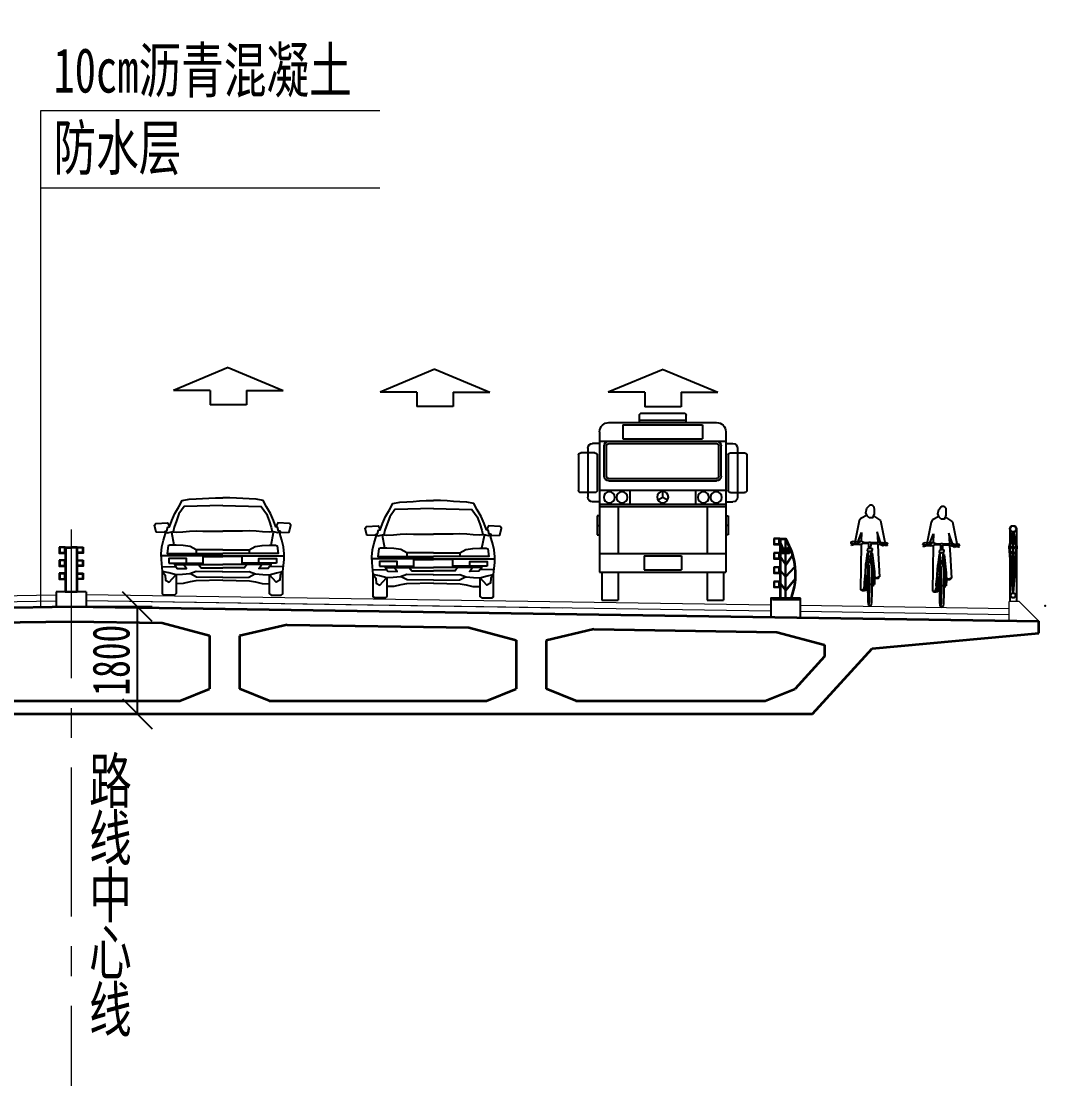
# Model space of a CAD drawing. Extents: x -2611510 to 954358, y -247163 to 181535.
# Drawn here: x 814078 to 831416, y -176834 to -158956 of the extents above; entities that cross this region are included whole.
import ezdxf

# ---------------------------------------------------------------- set-up
doc = ezdxf.new("R2010")
doc.units = 0
doc.linetypes.add('ACAD_ISO08W100', pattern=[36, 24, -3, 6, -3])
doc.linetypes.add('CENTER', pattern=[2, 1.25, -0.25, 0.25, -0.25])
doc.layers.get('Defpoints').update_dxf_attribs({"color": 8})
for name, color, linetype in [('Dim', 4, 'Continuous'), ('HZ', 2, 'Continuous'), ('ZD结构物', 60, 'Continuous'), ('汽车', 150, 'Continuous'), ('车', 4, 'Continuous'), ('轮廓', 2, 'Continuous')]:
    doc.layers.add(name, color=color, linetype=linetype)
for name, color, linetype, lineweight in [('中心线', 2, 'CENTER', 15), ('文字', 7, 'Continuous', 15), ('标注', 3, 'Continuous', 18), ('结构轮廓', 1, 'Continuous', 35)]:
    doc.layers.add(name, color=color, linetype=linetype, lineweight=lineweight)
doc.styles.add('fs', font='仿宋_GB2312.TTF', dxfattribs={"width": 0.7})
doc.styles.get("Standard").update_dxf_attribs({"font": '仿宋_GB2312.TTF', "width": 0.7})
doc.dimstyles.new('250', dxfattribs={"dimscale": 250, "dimtxt": 2.5, "dimasz": 2, "dimexe": 1, "dimexo": 1, "dimgap": 0, "dimtad": 0, "dimdec": 0, "dimrnd": 0.1, "dimzin": 12, "dimdsep": 46, "dimtxsty": 'Standard', "dimblk": 'OBLIQUE', "dimcen": -1, "dimclrd": 4, "dimclre": 256, "dimclrt": 4, "dimadec": 4, "dimazin": 0, "dimtp": 2, "dimtm": 3, "dimtfac": 0.5, "dimtdec": 0, "dimtmove": 2, "dimatfit": 3, "dimldrblk": 'OBLIQUE', "dimfxl": 5, "dimfxlon": 1, "dimtvp": 0.7, "dimtolj": 1, "dimtzin": 12, "dimarcsym": 0})
doc.dimstyles.new('250-1', dxfattribs={"dimscale": 250, "dimtxt": 2.5, "dimasz": 2, "dimexe": 1, "dimexo": 1, "dimgap": 0, "dimtad": 0, "dimdec": 0, "dimlfac": 0.1, "dimrnd": 0.1, "dimzin": 12, "dimdsep": 46, "dimtxsty": 'Standard', "dimblk": 'OBLIQUE', "dimcen": -1, "dimclrd": 4, "dimclre": 256, "dimclrt": 4, "dimadec": 4, "dimazin": 0, "dimtp": 2, "dimtm": 3, "dimtfac": 0.5, "dimtdec": 0, "dimtmove": 2, "dimatfit": 3, "dimldrblk": 'OBLIQUE', "dimfxl": 5, "dimfxlon": 1, "dimtvp": 0.7, "dimtolj": 1, "dimtzin": 12, "dimarcsym": 0})

# ---------------------------------------------------------------- blocks, each defined once
blk = doc.blocks.new('A$C1F375032')
at = {"layer": '车', "ltscale": 1000}
for p, q in [((-0.838, 1.048), (-0.838, 1.716)), ((-0.838, 1.716), (0.838, 1.716)), ((0.838, 1.048), (0.838, 1.716)), ((0, 0), (-2.524, 1.048)), ((-0.838, 1.048), (-2.524, 1.048)), ((0, 0), (2.524, 1.048)), ((0.838, 1.048), (2.524, 1.048))]:
    blk.add_line(p, q, dxfattribs=at)
blk = doc.blocks.new('_Oblique')
at = {"color": 0, "linetype": 'ByBlock', "lineweight": -2}
blk.add_line((-0.5, -0.5), (0.5, 0.5), dxfattribs=at)
blk = doc.blocks.new('*D69')
at = {"layer": 'Defpoints', "color": 0, "transparency": 16777216}
for p in [(814922, -168787), (814916, -170587), (816026, -170587)]:
    blk.add_point(p, dxfattribs=at)
at = {"layer": 'Dim', "lineweight": -2, "transparency": 16777216}
for p, q in [((815172, -168787), (816276, -168787)), ((815166, -170587), (816276, -170587))]:
    blk.add_line(p, q, dxfattribs=at)
at = {"layer": 'Dim', "color": 4, "lineweight": -2, "transparency": 16777216}
blk.add_line((816026, -168787), (816026, -170587), dxfattribs=at)
at = {"layer": 'Dim', "color": 4, "lineweight": -2, "transparency": 16777216, "xscale": 500, "yscale": 500, "zscale": 500}
for p, rotation in [((816026, -168787), 90), ((816026, -170587), 270)]:
    blk.add_blockref('_Oblique', p, dxfattribs=dict(at, rotation=rotation))
at = {"layer": 'Dim', "color": 4, "transparency": 16777216, "insert": (815589, -169687), "char_height": 625, "attachment_point": 5, "rotation": 90}
blk.add_mtext('\\A1;1800', dxfattribs=at)
blk = doc.blocks.new('CAMRY-F')
at = {"color": 150}
for p, q in [((-0.718, 0.751), (-0.754, 0.941)), ((0.747, 0.751), (0.783, 0.941))]:
    blk.add_line(p, q, dxfattribs=at)
for points in [[(0.015, 0.347), (-0.386, 0.352), (-0.482, 0.317), (-0.591, 0.308), (-0.687, 0.304), (-0.797, 0.33), (-0.893, 0.352), (-0.91, 0.531), (-0.914, 0.618), (-0.901, 0.723), (-0.879, 0.827), (-0.849, 0.924), (-0.858, 0.941), (-0.988, 0.945), (-1.015, 1.05), (-0.993, 1.076), (-0.818, 1.085), (-0.788, 1.024), (-0.753, 1.12), (-0.705, 1.225), (-0.648, 1.325), (-0.596, 1.421), (-0.491, 1.443), (-0.386, 1.447), (-0.29, 1.452), (-0.194, 1.46), (-0.094, 1.465), (0.014, 1.465)], [(0.013, 0.347), (0.415, 0.352), (0.511, 0.317), (0.62, 0.308), (0.716, 0.304), (0.825, 0.33), (0.921, 0.352), (0.939, 0.531), (0.943, 0.618), (0.93, 0.723), (0.908, 0.827), (0.878, 0.924), (0.886, 0.941), (1.017, 0.945), (1.043, 1.05), (1.021, 1.076), (0.847, 1.085), (0.817, 1.024), (0.782, 1.12), (0.734, 1.225), (0.677, 1.325), (0.624, 1.421), (0.52, 1.443), (0.415, 1.447), (0.319, 1.452), (0.223, 1.46), (0.123, 1.465), (0.014, 1.465)], [(0.014, 1.349), (-0.568, 1.331), (-0.644, 1.221), (-0.684, 1.117), (-0.716, 1.021), (-0.731, 0.951), (-0.688, 0.944), (-0.588, 0.951), (-0.489, 0.959), (-0.385, 0.964), (-0.284, 0.961), (0.014, 0.961)], [(0.014, 1.349), (0.596, 1.331), (0.673, 1.221), (0.712, 1.117), (0.745, 1.021), (0.759, 0.951), (0.717, 0.944), (0.616, 0.951), (0.517, 0.959), (0.414, 0.964), (0.313, 0.961), (0.014, 0.961)], [(-0.859, 0.939), (-0.859, 0.956), (-0.827, 0.964), (-0.812, 1.021), (-0.788, 1.024)], [(0.888, 0.939), (0.888, 0.956), (0.856, 0.964), (0.841, 1.021), (0.817, 1.024)], [(-0.859, 0.939), (-0.817, 0.936), (-0.775, 0.944), (-0.731, 0.954)], [(0.888, 0.939), (0.846, 0.936), (0.804, 0.944), (0.759, 0.954)], [(-0.386, 0.679), (-0.476, 0.727), (-0.583, 0.744), (-0.686, 0.749), (-0.783, 0.749), (-0.808, 0.739), (-0.824, 0.624), (-0.386, 0.624)], [(0.014, 0.679), (-0.386, 0.679), (-0.386, 0.624), (0.014, 0.624)], [(0.014, 0.679), (0.415, 0.679), (0.415, 0.624), (0.014, 0.624)], [(0.415, 0.679), (0.505, 0.727), (0.612, 0.744), (0.715, 0.749), (0.812, 0.749), (0.837, 0.739), (0.852, 0.624), (0.414, 0.624)], [(0.014, 0.589), (-0.911, 0.589)], [(-0.533, 0.479), (-0.279, 0.479), (-0.279, 0.579), (0.014, 0.579)], [(0.014, 0.589), (0.94, 0.589)], [(0.562, 0.479), (0.307, 0.479), (0.307, 0.579), (0.014, 0.579)], [(-0.899, 0.422), (-0.692, 0.426), (-0.714, 0.456), (0.014, 0.456)], [(-0.687, 0.304), (-0.687, 0.02), (-0.714, -0.002), (-0.866, -0.002), (-0.893, 0.016), (-0.893, 0.352)], [(-0.893, 0.352), (-0.853, 0.299), (-0.849, 0.221), (-0.792, 0.19), (-0.692, 0.304)], [(-0.692, 0.426), (-0.671, 0.4), (-0.53, 0.399), (-0.576, 0.456)], [(-0.35, 0.456), (-0.312, 0.409), (0.014, 0.409)], [(0.378, 0.456), (0.341, 0.409), (0.014, 0.409)], [(0.928, 0.422), (0.72, 0.426), (0.742, 0.456), (0.014, 0.456)], [(0.72, 0.426), (0.7, 0.4), (0.559, 0.399), (0.605, 0.456)], [(0.716, 0.304), (0.716, 0.02), (0.742, -0.002), (0.895, -0.002), (0.921, 0.016), (0.921, 0.352)], [(0.921, 0.352), (0.882, 0.299), (0.878, 0.221), (0.821, 0.19), (0.72, 0.304)], [(0.014, 0.222), (-0.39, 0.212), (-0.478, 0.195), (-0.583, 0.173), (-0.687, 0.169)], [(0.014, 0.264), (-0.382, 0.269), (-0.469, 0.317)], [(0.014, 0.264), (0.411, 0.269), (0.498, 0.317)], [(0.014, 0.222), (0.419, 0.212), (0.507, 0.195), (0.612, 0.173), (0.716, 0.169)]]:
    blk.add_lwpolyline(points, dxfattribs=at)
for points in [[(-0.796, 0.479), (-0.533, 0.479), (-0.533, 0.547), (-0.796, 0.547)], [(0.825, 0.479), (0.562, 0.479), (0.562, 0.547), (0.825, 0.547)]]:
    blk.add_lwpolyline(points, close=True, dxfattribs=at)
blk = doc.blocks.new('34')
at = {"layer": 'HZ', "color": 7}
for p, q in [((1702.911, 35.441), (1702.911, 35.833)), ((1705.397, 35.964), (1703.042, 35.964)), ((1705.528, 35.441), (1705.528, 35.833)), ((1707.229, 35.441), (1701.209, 35.441)), ((1706.444, 35.31), (1701.995, 35.31)), ((1701.995, 35.31), (1701.995, 34.525)), ((1705.528, 35.572), (1702.911, 35.572)), ((1706.444, 35.31), (1706.444, 34.525)), ((1700.686, 34.917), (1700.686, 27.065)), ((1707.753, 34.917), (1707.753, 27.065)), ((1700.032, 34.001), (1700.032, 31.253)), ((1700.686, 34.263), (1700.293, 34.263)), ((1707.753, 34.394), (1700.686, 34.394)), ((1700.948, 32.431), (1700.948, 34.132)), ((1701.079, 32.431), (1701.079, 34.132)), ((1707.229, 34.263), (1701.209, 34.263)), ((1706.444, 34.525), (1701.995, 34.525)), ((1707.36, 32.431), (1707.36, 34.132)), ((1707.491, 32.431), (1707.491, 34.132)), ((1707.753, 34.263), (1708.145, 34.263)), ((1708.407, 34.001), (1708.407, 31.253)), ((1699.508, 33.609), (1699.508, 31.657)), ((1700.424, 33.739), (1699.639, 33.739)), ((1700.555, 33.609), (1700.555, 31.646)), ((1707.884, 33.609), (1707.884, 31.646)), ((1708.015, 33.739), (1708.8, 33.739)), ((1708.931, 33.609), (1708.931, 31.657)), ((1707.229, 32.3), (1701.209, 32.3)), ((1707.753, 31.646), (1700.686, 31.646)), ((1707.229, 32.169), (1701.209, 32.169)), ((1702.387, 31.646), (1702.387, 30.86)), ((1706.052, 31.646), (1706.052, 30.86)), ((1700.424, 31.515), (1699.639, 31.515)), ((1700.686, 30.991), (1700.293, 30.991)), ((1704.219, 31.262), (1703.945, 31.104)), ((1704.219, 31.262), (1704.219, 31.578)), ((1704.494, 31.104), (1704.219, 31.262)), ((1707.753, 30.991), (1708.145, 30.991)), ((1708.015, 31.515), (1708.8, 31.515)), ((1707.753, 30.86), (1700.686, 30.86)), ((1707.753, 30.729), (1700.686, 30.729)), ((1701.733, 30.729), (1701.733, 28.112)), ((1706.706, 30.729), (1706.706, 28.112)), ((1700.686, 30.206), (1700.555, 30.206)), ((1700.555, 30.206), (1700.555, 29.159)), ((1707.753, 30.206), (1707.884, 30.206)), ((1707.884, 30.206), (1707.884, 29.159)), ((1700.555, 29.682), (1700.686, 29.682)), ((1707.884, 29.682), (1707.753, 29.682)), ((1700.555, 29.159), (1700.686, 29.159)), ((1707.884, 29.159), (1707.753, 29.159)), ((1707.753, 28.112), (1700.686, 28.112)), ((1703.172, 27.981), (1703.172, 27.196)), ((1705.266, 27.981), (1703.172, 27.981)), ((1705.266, 27.981), (1705.266, 27.196)), ((1707.753, 27.065), (1700.686, 27.065)), ((1700.817, 27.065), (1700.817, 25.495)), ((1701.733, 27.065), (1701.733, 25.495)), ((1705.266, 27.196), (1703.172, 27.196)), ((1706.706, 27.065), (1706.706, 25.495)), ((1707.622, 27.065), (1707.622, 25.495)), ((1701.733, 25.495), (1700.817, 25.495)), ((1707.622, 25.495), (1706.706, 25.495))]:
    blk.add_line(p, q, dxfattribs=at)
for centre, radius in [((1701.228, 31.25), 0.314), ((1701.94, 31.25), 0.314), ((1704.219, 31.262), 0.317), ((1706.499, 31.25), 0.314), ((1707.211, 31.25), 0.314)]:
    blk.add_circle(centre, radius, dxfattribs=at)
for centre, radius, start, end in [((1703.042, 35.833), 0.131, 90, 180), ((1705.397, 35.833), 0.131, 0, 90), ((1701.209, 34.917), 0.523, 90, 180), ((1707.229, 34.917), 0.523, 0, 90), ((1700.293, 34.001), 0.262, 90, 180), ((1701.209, 34.132), 0.262, 90, 180), ((1701.209, 34.132), 0.131, 90, 180), ((1707.229, 34.132), 0.262, 0, 90), ((1707.229, 34.132), 0.131, 0, 90), ((1708.145, 34.001), 0.262, 0, 90), ((1699.639, 33.609), 0.131, 90, 180), ((1700.424, 33.609), 0.131, 0, 90), ((1708.015, 33.609), 0.131, 90, 180), ((1708.8, 33.609), 0.131, 0, 90), ((1701.209, 32.431), 0.262, 180, 270), ((1701.209, 32.431), 0.131, 180, 270), ((1707.229, 32.431), 0.262, 270, 0), ((1707.229, 32.431), 0.131, 270, 0), ((1699.639, 31.646), 0.131, 180, 270), ((1700.424, 31.646), 0.131, 270, 0), ((1708.015, 31.646), 0.131, 180, 270), ((1708.8, 31.646), 0.131, 270, 0), ((1700.293, 31.253), 0.262, 180, 270), ((1708.145, 31.253), 0.262, 270, 0)]:
    blk.add_arc(centre, radius, start, end, dxfattribs=at)
blk = doc.blocks.new('*D86')
at = {"layer": 'Defpoints', "color": 0, "transparency": 16777216}
for p in [(798666, -147875), (831166, -151442), (798666, -166511)]:
    blk.add_point(p, dxfattribs=at)
at = {"layer": 'Dim', "lineweight": -2, "transparency": 16777216}
for p, q in [((798666, -149125), (798666, -147625)), ((831166, -149125), (831166, -147625))]:
    blk.add_line(p, q, dxfattribs=at)
at = {"layer": 'Dim', "color": 4, "lineweight": -2, "transparency": 16777216}
blk.add_line((831166, -147875), (798666, -147875), dxfattribs=at)
at = {"layer": 'Dim', "color": 4, "lineweight": -2, "transparency": 16777216, "xscale": 500, "yscale": 500, "zscale": 500, "rotation": 180}
blk.add_blockref('_Oblique', (798666, -147875), dxfattribs=at)
at = {"layer": 'Dim', "color": 4, "lineweight": -2, "transparency": 16777216, "xscale": 500, "yscale": 500, "zscale": 500}
blk.add_blockref('_Oblique', (831166, -147875), dxfattribs=at)
at = {"layer": 'Dim', "color": 4, "transparency": 16777216, "insert": (814916, -147458), "char_height": 625, "attachment_point": 5}
blk.add_mtext('\\A1;3250', dxfattribs=at)
blk = doc.blocks.new('A$C3DE66DF3')
at = {"layer": '汽车', "color": 1}
for p, q in [((0.118, 1.395), (0.039, 1.016)), ((0.337, 1.482), (0.44, 1.43)), ((0.44, 1.43), (0.467, 1.393)), ((0.467, 1.393), (0.541, 1.011)), ((0.108, 1.045), (0.103, 1.033)), ((0.119, 1.044), (0.108, 1.045)), ((0.117, 1.036), (0.174, 1.212)), ((0.155, 1.034), (0.119, 1.044)), ((0.174, 1.212), (0.163, 1.034)), ((0.399, 1.047), (0.395, 1.037)), ((0.429, 1.059), (0.399, 1.047)), ((0.428, 1.201), (0.431, 1.059)), ((0.5, 1.011), (0.428, 1.201)), ((0.465, 1.057), (0.429, 1.059)), ((0.465, 1.034), (0.462, 1.049)), ((0.462, 1.049), (0.468, 1.03)), ((0.489, 1.051), (0.465, 1.057)), ((0.565, 1.057), (0.489, 1.051)), ((0.596, 1.048), (0.565, 1.057)), ((0.598, 1.025), (0.596, 1.048)), ((0.012, 1.038), (0, 1.02)), ((0, 1.02), (0.012, 0.999)), ((0.01, 0.989), (0.007, 0.985)), ((0.007, 0.985), (0.011, 0.982)), ((0.029, 0.993), (0.01, 0.989)), ((0.011, 0.982), (0.124, 0.997)), ((0.103, 1.033), (0.012, 1.038)), ((0.012, 0.999), (0.119, 1.007)), ((0.029, 0.993), (0.119, 1.007)), ((0.039, 1.016), (0.088, 0.977)), ((0.088, 0.977), (0.098, 0.997)), ((0.098, 0.997), (0.117, 1.036)), ((0.119, 1.007), (0.132, 1.041)), ((0.124, 0.997), (0.156, 1.003)), ((0.162, 1.008), (0.153, 0.86)), ((0.279, 1.038), (0.155, 1.034)), ((0.156, 1.003), (0.172, 1.016)), ((0.172, 1.016), (0.278, 1.014)), ((0.256, 0.938), (0.255, 0.921)), ((0.255, 0.921), (0.263, 0.892)), ((0.279, 0.946), (0.256, 0.938)), ((0.296, 0.889), (0.263, 0.892)), ((0.263, 0.892), (0.282, 0.889)), ((0.263, 0.892), (0.267, 0.879)), ((0.267, 0.879), (0.275, 0.856)), ((0.278, 1.014), (0.279, 0.946)), ((0.28, 1.043), (0.279, 1.038)), ((0.306, 1.042), (0.28, 1.043)), ((0.282, 0.889), (0.321, 0.888)), ((0.309, 0.946), (0.287, 0.943)), ((0.321, 0.888), (0.296, 0.889)), ((0.31, 1.038), (0.306, 1.042)), ((0.308, 1.014), (0.4, 1.019)), ((0.309, 0.946), (0.308, 1.014)), ((0.324, 0.935), (0.309, 0.946)), ((0.395, 1.037), (0.31, 1.038)), ((0.315, 0.864), (0.321, 0.888)), ((0.321, 0.888), (0.328, 0.9)), ((0.328, 0.9), (0.324, 0.935)), ((0.4, 1.019), (0.424, 1.007)), ((0.424, 1.007), (0.462, 0.999)), ((0.431, 1.005), (0.444, 0.261)), ((0.462, 0.999), (0.489, 1.003)), ((0.501, 1.013), (0.465, 1.034)), ((0.468, 1.03), (0.501, 1.013)), ((0.489, 1.003), (0.543, 1.005)), ((0.5, 1.011), (0.541, 1.011)), ((0.501, 1.013), (0.59, 1.017)), ((0.552, 1.014), (0.501, 1.013)), ((0.543, 1.005), (0.589, 0.986)), ((0.594, 0.998), (0.552, 1.014)), ((0.589, 0.986), (0.594, 0.998)), ((0.59, 1.017), (0.598, 1.025)), ((0.153, 0.86), (0.132, 0.477)), ((0.251, 0.863), (0.218, 0.564)), ((0.255, 0.732), (0.237, 0.691)), ((0.272, 0.863), (0.25, 0.862)), ((0.272, 0.863), (0.251, 0.863)), ((0.251, 0.66), (0.262, 0.704)), ((0.28, 0.747), (0.255, 0.732)), ((0.262, 0.704), (0.286, 0.725)), ((0.263, 0.661), (0.272, 0.7)), ((0.275, 0.777), (0.264, 0.764)), ((0.264, 0.764), (0.282, 0.76)), ((0.272, 0.7), (0.286, 0.715)), ((0.275, 0.856), (0.28, 0.814)), ((0.28, 0.814), (0.275, 0.777)), ((0.305, 0.76), (0.279, 0.758)), ((0.279, 0.758), (0.28, 0.747)), ((0.282, 0.76), (0.305, 0.76)), ((0.286, 0.725), (0.313, 0.721)), ((0.286, 0.715), (0.304, 0.711)), ((0.304, 0.711), (0.316, 0.698)), ((0.31, 0.781), (0.315, 0.864)), ((0.321, 0.766), (0.31, 0.781)), ((0.311, 0.761), (0.321, 0.766)), ((0.312, 0.749), (0.311, 0.761)), ((0.344, 0.729), (0.312, 0.749)), ((0.313, 0.721), (0.331, 0.693)), ((0.318, 0.864), (0.315, 0.864)), ((0.315, 0.864), (0.33, 0.862)), ((0.316, 0.698), (0.317, 0.678)), ((0.33, 0.868), (0.318, 0.864)), ((0.344, 0.729), (0.33, 0.868)), ((0.357, 0.683), (0.344, 0.729)), ((0.218, 0.564), (0.218, 0.493)), ((0.237, 0.691), (0.239, 0.323)), ((0.248, 0.325), (0.251, 0.66)), ((0.253, 0.355), (0.254, 0.605)), ((0.254, 0.605), (0.263, 0.661)), ((0.301, 0.596), (0.297, 0.35)), ((0.308, 0.667), (0.301, 0.596)), ((0.317, 0.678), (0.308, 0.667)), ((0.317, 0.678), (0.328, 0.581)), ((0.328, 0.581), (0.33, 0.363)), ((0.331, 0.693), (0.338, 0.324)), ((0.35, 0.325), (0.364, 0.533)), ((0.364, 0.533), (0.357, 0.683)), ((0.381, 0.376), (0.363, 0.545)), ((0.132, 0.477), (0.193, 0.453)), ((0.2, 0.46), (0.156, 0.459)), ((0.156, 0.459), (0.156, 0.445)), ((0.156, 0.445), (0.201, 0.446)), ((0.193, 0.453), (0.218, 0.493)), ((0.2, 0.46), (0.201, 0.45)), ((0.224, 0.455), (0.201, 0.454)), ((0.201, 0.45), (0.201, 0.446)), ((0.215, 0.45), (0.201, 0.45)), ((0.215, 0.45), (0.217, 0.348)), ((0.22, 0.356), (0.217, 0.348)), ((0.217, 0.348), (0.36, 0.346)), ((0.364, 0.356), (0.22, 0.356)), ((0.224, 0.455), (0.225, 0.356)), ((0.252, 0.227), (0.253, 0.355)), ((0.297, 0.35), (0.301, 0.066)), ((0.33, 0.363), (0.327, 0.074)), ((0.357, 0.249), (0.356, 0.349)), ((0.36, 0.346), (0.364, 0.356)), ((0.366, 0.255), (0.363, 0.356)), ((0.378, 0.316), (0.381, 0.376)), ((0.239, 0.323), (0.248, 0.325)), ((0.258, 0.06), (0.252, 0.227)), ((0.338, 0.324), (0.35, 0.325)), ((0.357, 0.249), (0.38, 0.25)), ((0.366, 0.255), (0.38, 0.254)), ((0.397, 0.261), (0.378, 0.316)), ((0.425, 0.259), (0.38, 0.259)), ((0.38, 0.254), (0.38, 0.259)), ((0.38, 0.244), (0.38, 0.254)), ((0.38, 0.244), (0.425, 0.245)), ((0.444, 0.261), (0.397, 0.261)), ((0.425, 0.245), (0.425, 0.259)), ((0.264, 0.018), (0.258, 0.06)), ((0.305, 0), (0.264, 0.018)), ((0.301, 0.066), (0.306, 0.033)), ((0.315, 0.011), (0.305, 0)), ((0.306, 0.033), (0.315, 0.011)), ((0.321, 0.036), (0.315, 0.011)), ((0.327, 0.074), (0.321, 0.036))]:
    blk.add_line(p, q, dxfattribs=at)
blk.add_lwpolyline([(0.3, 1.442), (0.334, 1.474), (0.356, 1.524), (0.34, 1.597), (0.309, 1.633), (0.286, 1.651), (0.264, 1.651), (0.241, 1.637), (0.226, 1.619), (0.223, 1.569), (0.223, 1.505), (0.235, 1.469), (0.25, 1.442)], close=True, dxfattribs=at)
blk.add_lwpolyline([(0.231, 1.473), (0.118, 1.395)], dxfattribs=at)
blk = doc.blocks.new('标准横断面')
at = {"layer": '结构轮廓'}
for p, q in [((-14425, 1336.25), (1825, 1580)), ((1825, 1580), (18075, 1336.25)), ((-14425, 1336.25), (-14425, 1136.25)), ((-4850.413807, 1229.868793), (-1799.589103, 1275.631164)), ((-1800, 1275.625), (-1000, 1087.625)), ((300, 1307.125), (-500, 1095.125)), ((299.586193, 1307.118793), (1825, 1330)), ((1825, 1330), (3350.413807, 1307.118793)), ((3350, 1307.125), (4150, 1095.125)), ((5450, 1275.625), (4650, 1087.625)), ((5449.589104, 1275.631164), (8500.413807, 1229.868793)), ((18075, 1136.25), (18075, 1336.25)), ((-14425, 1136.25), (-11625, 878.25)), ((-10023.152955, 1152.277706), (-10823.152955, 940.277706)), ((-10023.566761, 1152.271499), (-6949.589103, 1198.381164)), ((-6950, 1198.375), (-6150, 1010.375)), ((-4850, 1229.875), (-5650, 1017.875)), ((-1000, 1087.727725), (-1000, 199.892297)), ((-500, 1095.228452), (-500, 199.892297)), ((4150, 1095.228452), (4150, 199.892297)), ((4650, 1087.727725), (4650, 199.892297)), ((8500, 1229.875), (9300, 1017.875)), ((10600, 1198.375), (9800, 1010.375)), ((10599.589104, 1198.381164), (13673.566762, 1152.271499)), ((13673.152955, 1152.277706), (14473.152955, 940.277706)), ((15275, 878.25), (18075, 1136.25)), ((-10823.152955, 940.381158), (-10823.152955, 740.277706)), ((-6150, 1010.477725), (-6150, 199.892297)), ((-5650, 1017.978452), (-5650, 199.892297)), ((9300, 1017.978452), (9300, 199.892297)), ((9800, 1010.477725), (9800, 199.892297)), ((14473.152955, 940.381158), (14473.152955, 740.277706)), ((-11625, 878.25), (-10625, -220)), ((-10823.152955, 740.277706), (-10331.054518, 199.830598)), ((14473.152955, 740.277706), (13981.054518, 199.830598)), ((14275, -220), (15275, 878.25)), ((-9831.208766, 0), (-10331.208766, 200)), ((-6650, 0), (-6150, 200)), ((-5150, 0), (-5650, 200)), ((-1500, 0), (-1000, 200)), ((0, 0), (-500, 200)), ((3650, 0), (4150, 200)), ((5150, 0), (4650, 200)), ((8800, 0), (9300, 200)), ((10300, 0), (9800, 200)), ((13481.208766, 0), (13981.208766, 200)), ((-9831.478024, 0), (-6649.730742, 0)), ((-5150.269258, 0), (-1499.730742, 0)), ((-0.269258, 0), (3650.269258, 0)), ((5149.730742, 0), (8800.269258, 0)), ((10299.730742, 0), (13481.478024, 0)), ((-10625, -220), (14275, -220))]:
    blk.add_line(p, q, dxfattribs=at)

msp = doc.modelspace()

# ---------------------------------------------------------------- linework, layer by layer
for p, q in [((830681.1, -167482.4), (830681.1, -168698.4)), ((830789.1, -167482.4), (830789.1, -168698.4)), ((830670.1, -167782.4), (830723.7, -167535.2)), ((830680.2, -167783.1), (830730.1, -167552.7)), ((830730.1, -167726.6), (830701.4, -167685.5)), ((830730.1, -167643.8), (830715.8, -167618.9)), ((830730.1, -167623.8), (830718.9, -167604.4)), ((830730.1, -168409.7), (830730.1, -167552.7)), ((830740.1, -168409.7), (830740.1, -167552.7)), ((830790.1, -167783.1), (830740.1, -167552.7)), ((830740.1, -167623.8), (830751.3, -167604.4)), ((830740.1, -167643.8), (830754.5, -167618.9)), ((830740.1, -167726.6), (830768.9, -167685.5)), ((830800.1, -167782.4), (830746.6, -167535.2)), ((830731.8, -168556.1), (830670.1, -167782.4)), ((830730.1, -168409.7), (830680.2, -167783.1)), ((830730.1, -167824.5), (830681.7, -167776.1)), ((830730.1, -167810.4), (830684.3, -167764.5)), ((830730.1, -167884.6), (830686.7, -167864.3)), ((830730.1, -167744), (830698.5, -167698.8)), ((830738.5, -168556.1), (830800.1, -167782.4)), ((830740.1, -167744), (830771.8, -167698.8)), ((830740.1, -167810.4), (830786, -167764.5)), ((830740.1, -167824.5), (830788.5, -167776.1)), ((830740.1, -168409.7), (830790.1, -167783.1)), ((830740.1, -167884.6), (830783.6, -167864.3)), ((830730.1, -167895.6), (830687.6, -167875.8)), ((830730.1, -167955.3), (830692.9, -167941.7)), ((830730.1, -167965.9), (830693.7, -167952.7)), ((830740.1, -167895.6), (830782.7, -167875.8)), ((830740.1, -167955.3), (830777.4, -167941.7)), ((830740.1, -167965.9), (830776.5, -167952.7))]:
    msp.add_line(p, q)
at = {"color": 1}
for p, q in [((826816.3, -167643.2), (826916.3, -167643.2)), ((826816.3, -167643.2), (826816.3, -168643.2)), ((826816.3, -167655.2), (826923.6, -167655.2)), ((826828.3, -167655.2), (826828.3, -168643.2)), ((826913.8, -168643.2), (826913.8, -167662.2)), ((826916.3, -168643.2), (826916.3, -167666.4)), ((826918.8, -168643.2), (826918.8, -167670.6)), ((814816.3, -167786.9), (814916.3, -167786.9)), ((814816.3, -167786.9), (814816.3, -168536.9)), ((814816.3, -167798.9), (814916.3, -167798.9)), ((814828.3, -167798.9), (814828.3, -168536.9)), ((815016.3, -167786.9), (814916.3, -167786.9)), ((815016.3, -167798.9), (814916.3, -167798.9)), ((815004.3, -167798.9), (815004.3, -168536.9)), ((815016.3, -167786.9), (815016.3, -168536.9)), ((826913.8, -167888.5), (826828.3, -167705.1)), ((826913.8, -167897.9), (826828.3, -167714.6)), ((826913.8, -167907.4), (826828.3, -167724)), ((826851.3, -167893.2), (826851.3, -167813.2)), ((826981.3, -167813.2), (826851.3, -167813.2)), ((826859.3, -167885.2), (826859.3, -167821.2)), ((826973.3, -167821.2), (826859.3, -167821.2)), ((826918.8, -167888.5), (826972.4, -167773.6)), ((826918.8, -167897.9), (826974.6, -167778.4)), ((826918.8, -167907.4), (826976.8, -167783.2)), ((826973.3, -167885.2), (826973.3, -167821.2)), ((826981.3, -167893.2), (826981.3, -167813.2)), ((826913.8, -168072.6), (826828.3, -167950.5)), ((826913.8, -168079.6), (826828.3, -167957.5)), ((826916.3, -168090.1), (826828.3, -167964.5)), ((826981.3, -167893.2), (826851.3, -167893.2)), ((826973.3, -167885.2), (826859.3, -167885.2)), ((826916.3, -168090.1), (827029.9, -167928)), ((826918.8, -168072.6), (827027, -167918.2)), ((826918.8, -168079.6), (827028.4, -167923.1)), ((826913.8, -168276.6), (826828.3, -168181.7)), ((826913.8, -168282.6), (826828.3, -168187.6)), ((826913.8, -168288.6), (826828.3, -168193.6)), ((826918.8, -168276.6), (827067.3, -168111.7)), ((826918.8, -168282.6), (827067.9, -168117)), ((826918.8, -168288.6), (827068.5, -168122.3)), ((826913.8, -168502.9), (826828.3, -168397.3)), ((826913.8, -168509.3), (826828.3, -168403.7)), ((826918.8, -168502.9), (827073.3, -168312.1)), ((826918.8, -168509.3), (827072.9, -168319)), ((826918.8, -168515.6), (827072.4, -168325.9)), ((815166.3, -168536.9), (814666.3, -168536.9)), ((814666.3, -168536.9), (814666.3, -168786.9)), ((814816.3, -168536.9), (815016.3, -168536.9)), ((815166.3, -168536.9), (815166.3, -168786.9)), ((826913.8, -168515.6), (826828.3, -168410)), ((826691.3, -168643.2), (827141.3, -168643.2)), ((826691.3, -168643.2), (826691.3, -168668.2)), ((826691.3, -168668.2), (827141.3, -168668.2)), ((827141.3, -168668.2), (827141.3, -168643.2)), ((814666.3, -168786.9), (815166.3, -168786.9))]:
    msp.add_line(p, q, dxfattribs=at)
at = {"linetype": 'ACAD_ISO08W100', "ltscale": 0.1}
msp.add_line((830735.1, -168555.9), (830735.1, -167536.4), dxfattribs=at)
at = {"color": 1}
for points in [[(826716.3, -167643.2), (826716.3, -167743.2), (826816.3, -167743.2), (826816.3, -167643.2), (826716.3, -167643.2)], [(826716.3, -167883.2), (826716.3, -167983.2), (826816.3, -167983.2), (826816.3, -167883.2), (826716.3, -167883.2)], [(826716.3, -168123.2), (826716.3, -168223.2), (826816.3, -168223.2), (826816.3, -168123.2), (826716.3, -168123.2)], [(826716.3, -168363.2), (826716.3, -168463.2), (826816.3, -168463.2), (826816.3, -168363.2), (826716.3, -168363.2)]]:
    msp.add_lwpolyline(points, dxfattribs=at)
for points in [[(826724.3, -167651.2), (826724.3, -167735.2), (826808.3, -167735.2), (826808.3, -167651.2)], [(826724.3, -167891.2), (826724.3, -167975.2), (826808.3, -167975.2), (826808.3, -167891.2)], [(826724.3, -168131.2), (826724.3, -168215.2), (826808.3, -168215.2), (826808.3, -168131.2)], [(826724.3, -168371.2), (826724.3, -168455.2), (826808.3, -168455.2), (826808.3, -168371.2)], [(827166.3, -168643.2), (826666.3, -168643.2), (826666.3, -168963.2), (827166.3, -168970.7)]]:
    msp.add_lwpolyline(points, close=True, dxfattribs=at)
at = {"color": 1, "elevation": 0}
for points in [[(814716.3, -167786.9), (814716.3, -167886.9), (814816.3, -167886.9), (814816.3, -167786.9), (814716.3, -167786.9)], [(815116.3, -167786.9), (815116.3, -167886.9), (815016.3, -167886.9), (815016.3, -167786.9), (815116.3, -167786.9)], [(814716.3, -168006.9), (814716.3, -168106.9), (814816.3, -168106.9), (814816.3, -168006.9), (814716.3, -168006.9)], [(815116.3, -168006.9), (815116.3, -168106.9), (815016.3, -168106.9), (815016.3, -168006.9), (815116.3, -168006.9)], [(814716.3, -168226.9), (814716.3, -168326.9), (814816.3, -168326.9), (814816.3, -168226.9), (814716.3, -168226.9)], [(815116.3, -168226.9), (815116.3, -168326.9), (815016.3, -168326.9), (815016.3, -168226.9), (815116.3, -168226.9)]]:
    msp.add_lwpolyline(points, dxfattribs=at)
for points in [[(814724.3, -167794.9), (814724.3, -167878.9), (814808.3, -167878.9), (814808.3, -167794.9)], [(815108.3, -167794.9), (815108.3, -167878.9), (815024.3, -167878.9), (815024.3, -167794.9)], [(814724.3, -168014.9), (814724.3, -168098.9), (814808.3, -168098.9), (814808.3, -168014.9)], [(815108.3, -168014.9), (815108.3, -168098.9), (815024.3, -168098.9), (815024.3, -168014.9)], [(814724.3, -168234.9), (814724.3, -168318.9), (814808.3, -168318.9), (814808.3, -168234.9)], [(815108.3, -168234.9), (815108.3, -168318.9), (815024.3, -168318.9), (815024.3, -168234.9)]]:
    msp.add_lwpolyline(points, close=True, dxfattribs=at)
for centre, radius in [((830735.1, -167482.4), 54), ((830735.1, -167482.4), 50), ((830735.1, -168598.4), 42.5), ((830735.1, -168598.4), 39.5)]:
    msp.add_circle(centre, radius)
at = {"color": 1}
for radius, end in [(1136.2, 31.32617), (1148.2, 31.66331)]:
    msp.add_arc((825939, -168245.9), radius, 339.75788, end, dxfattribs=at)
at = {"layer": 'Defpoints'}
for p, q in [((830735.1, -167642.4), (830717.4, -167611.7)), ((830735.1, -167642.4), (830752.9, -167611.7)), ((830735.1, -167822.4), (830683, -167770.3)), ((830735.1, -167742.4), (830699.9, -167692.2)), ((830735.1, -167742.4), (830770.3, -167692.2)), ((830735.1, -167822.4), (830787.3, -167770.3)), ((830735.1, -167892.4), (830687.1, -167870.1)), ((830735.1, -167962.4), (830693.3, -167947.2)), ((830735.1, -167892.4), (830783.1, -167870.1)), ((830735.1, -167962.4), (830777, -167947.2))]:
    msp.add_line(p, q, dxfattribs=at)
at = {"layer": 'ZD结构物', "color": 3}
msp.add_line((827166.3, -168963.2), (827166.3, -168970.7), dxfattribs=at)
at = {"layer": '中心线', "ltscale": 2000}
msp.add_line((814916.2, -167491.3), (814916.2, -176833.6), dxfattribs=at)
at = {"layer": '文字'}
for p, q in [((814408.1, -168794.6), (814408.1, -160453.3)), ((814408.1, -160453.3), (820099.6, -160453.3)), ((814408.1, -161753.3), (820099.6, -161753.3)), ((830834.1, -168698.4), (830666.3, -168698.4)), ((830666.3, -169023.2), (830666.3, -168698.4)), ((831166.3, -169030.7), (830834.1, -168698.4))]:
    msp.add_line(p, q, dxfattribs=at)
at = {"layer": '标注'}
for p, q in [((803166.3, -168763.2), (814666.3, -168590.7)), ((803166.3, -168863.2), (814666.3, -168690.7)), ((814916.2, -168586.9), (814916.3, -168586.9)), ((814916.2, -168686.9), (814916.3, -168686.9)), ((826666.3, -168763.2), (815166.3, -168590.7)), ((823166.3, -168810.7), (815166.3, -168690.7)), ((826666.3, -168863.2), (815166.3, -168690.7)), ((798666.3, -169030.7), (814916.3, -168786.9)), ((831166.3, -169030.7), (814916.3, -168786.9)), ((830666.3, -168823.2), (827166.3, -168770.7)), ((830666.3, -168923.2), (827166.3, -168870.7))]:
    msp.add_line(p, q, dxfattribs=at)
at = {"layer": '轮廓'}
msp.add_point((831275.5, -168773.3), dxfattribs=at)

# ---------------------------------------------------------------- block references
at = {"color": 0, "linetype": 'Continuous', "xscale": -300, "yscale": 300, "zscale": 300}
msp.add_blockref('34', (1336116.1, -176326.7), dxfattribs=at)
at = {"xscale": -1114.105263154488, "yscale": 1114.105263154488, "zscale": 1114.105263154488}
for p in [(817476.3, -168590.1), (821014.4, -168639.6)]:
    msp.add_blockref('CAMRY-F', p, dxfattribs=at)
at = {"layer": '文字'}
msp.add_blockref('标准横断面', (813091.3, -170366.9), dxfattribs=at)
at = {"layer": '标注', "color": 7, "xscale": 364.7368421079591, "yscale": 364.7368421079591, "zscale": 364.7368421079591, "rotation": 180}
for p in [(817554.4, -164772.8), (821024.4, -164801.2), (824855.8, -164805.1)]:
    msp.add_blockref('A$C1F375032', p, dxfattribs=at)
at = {"layer": '汽车', "xscale": -1027.205338051362, "yscale": 1027.205338051309, "zscale": 1027.205338051279, "rotation": 359.9999816246856}
for p in [(828628.1, -168775.1), (829835.4, -168796.9)]:
    msp.add_blockref('A$C3DE66DF3', p, dxfattribs=at)

# ---------------------------------------------------------------- texts
at = {"layer": '标注', "color": 7, "style": 'fs', "width": 0.7}
for s, p in [('10cm沥青混凝土', (814618.1, -160153.3)), ('防水层', (814618.1, -161453.3))]:
    msp.add_text(s, height=750, rotation=360, dxfattribs=at).set_placement(p)
at = {"layer": '标注', "color": 7, "insert": (815216.6, -171338.1), "char_height": 750, "attachment_point": 1, "rotation": 360, "line_spacing_factor": 0.768, "style": 'fs'}
msp.add_mtext('路\\P线\\P中\\P心\\P线', dxfattribs=at)

# ---------------------------------------------------------------- dimensions: what is measured, and where the dimension line sits
at = {"layer": 'Dim'}
for base, p1, p2, angle, dimstyle, picture, middle in [((798666.3, -147874.6), (831166.3, -151441.9), (798666.3, -166510.7), 180, '250-1', '*D86', (814916.3, -147458.4)), ((816026.2, -170586.9), (814921.7, -168786.9), (814916.2, -170586.9), 90, '250', '*D69', (815588.7, -169686.9))]:
    dim = msp.add_linear_dim(base=base, p1=p1, p2=p2, angle=angle, dimstyle=dimstyle, override={"dimblk": 'Oblique'}, dxfattribs=at)
    dim.commit()
    dim.dimension.update_dxf_attribs({"geometry": picture, "text_midpoint": middle})

doc.saveas('drawing.dxf')
